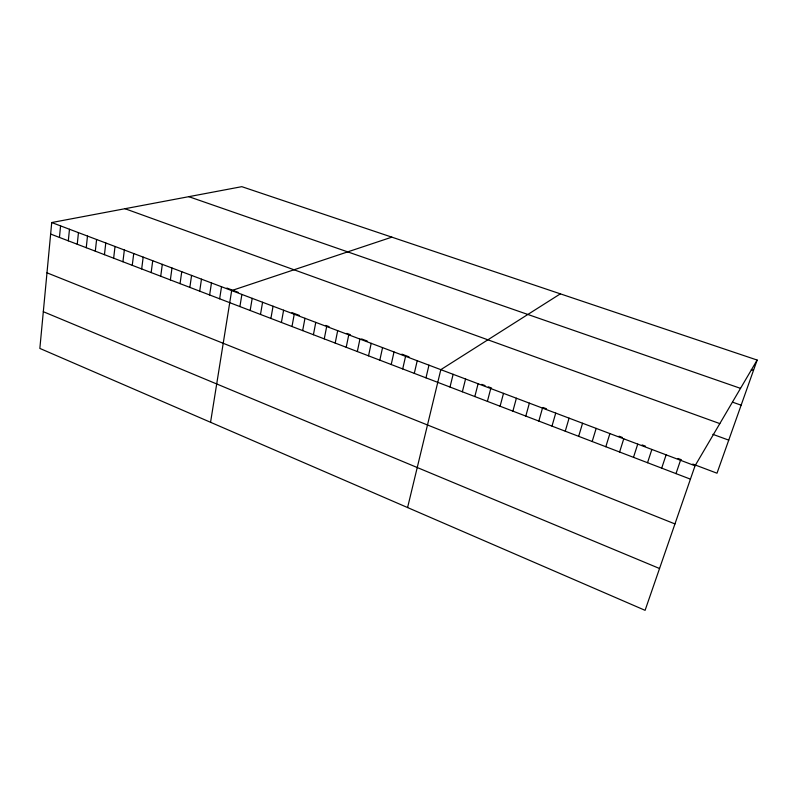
<?xml version="1.0" encoding="UTF-8"?>
<svg xmlns="http://www.w3.org/2000/svg" width="797" height="797" viewBox="0 0 797 797"><rect width="100%" height="100%" fill="white"/><g stroke="black" fill="none" stroke-linecap="round" stroke-linejoin="round"><path stroke-width="1.2" d="M51.725 222.542L39.85 348.419L645.092 610.333L695.044 465.777L757.15 360.055L241.81 186.667L51.725 222.542L695.044 465.777M59.446 237.426L60.572 225.89M68.313 240.824L69.478 229.257M77.249 244.251L78.455 232.644M86.245 247.698L87.491 236.061M95.311 251.165L96.596 239.508M104.447 254.671L105.782 242.975M113.652 258.198L115.027 246.472M122.927 261.745L124.342 249.999M132.262 265.321L133.727 253.546M141.677 268.928L143.181 257.122M151.161 272.564L152.715 260.729M160.725 276.23L162.319 264.355M170.359 279.916L171.993 268.011M180.062 283.632L181.746 271.707M189.845 287.378L191.579 275.423M199.698 291.154L201.482 279.169M209.631 294.96L211.464 282.935M219.643 298.795L221.526 286.741M210.557 422.29L231.668 290.576L391.855 237.147M239.907 306.556L241.889 294.442M250.158 310.481L252.201 298.337M260.489 314.446L262.582 302.262M270.9 318.431L273.052 306.227M281.401 322.456L283.602 310.212M291.991 326.511L294.242 314.237M302.661 330.596L304.972 318.292M313.41 334.72L315.781 322.377M324.259 338.874L326.68 326.501M335.188 343.059L337.679 330.655M346.207 347.283L348.757 334.85M357.325 351.537L359.935 339.074M368.533 355.831L371.193 343.328M379.83 360.154L382.56 347.631M391.217 364.528L394.017 351.955M402.704 368.921L405.573 356.329M414.291 373.365L417.22 360.732M425.977 377.838L428.965 365.175M407.586 507.559L440.821 369.659L560.361 293.844M450.006 387.043L453.134 374.311M462.36 391.775L465.558 379.013M474.823 396.547L478.1 383.746M487.395 401.369L490.743 388.537M500.088 406.231L503.505 393.359M512.889 411.132L516.386 398.231M525.801 416.074L529.377 403.143M538.832 421.075L542.488 408.094M551.992 426.106L555.728 413.105M565.262 431.197L569.078 418.156M578.662 436.328L582.557 423.247M592.181 441.508L596.166 428.387M605.82 446.728L609.894 433.578M619.598 452.009L623.752 438.818M633.495 457.329L637.739 444.108M647.533 462.708L651.866 449.448M661.689 468.138L666.123 454.838M675.995 473.617L680.518 460.287M757.15 360.055L717.001 473.209L692.772 464.063M751.292 369.639L753.484 370.376M188.809 196.67L740.523 388.358M732.513 402.146L741.14 405.185M125.009 208.714L719.821 423.605M712.867 434.335L728.737 440.133M226.876 288.036L232.007 289.978M233.033 290.357L238.193 292.31M291.971 312.633L299.523 315.482M325.774 325.405L329.091 326.65M346.914 333.385L350.291 334.66M361.579 338.924L367.268 341.076M401.867 354.147L409.04 356.857M481.806 384.353L485.054 385.579M488.312 386.814L491.58 388.049M542.996 407.466L546.493 408.791M619.06 436.208L622.327 437.443M642.123 444.925L645.44 446.171M677.968 458.464L681.375 459.749M50.639 234.059L690.431 479.146M46.983 272.823L674.949 523.928M43.317 311.697L659.547 568.51"/></g></svg>
